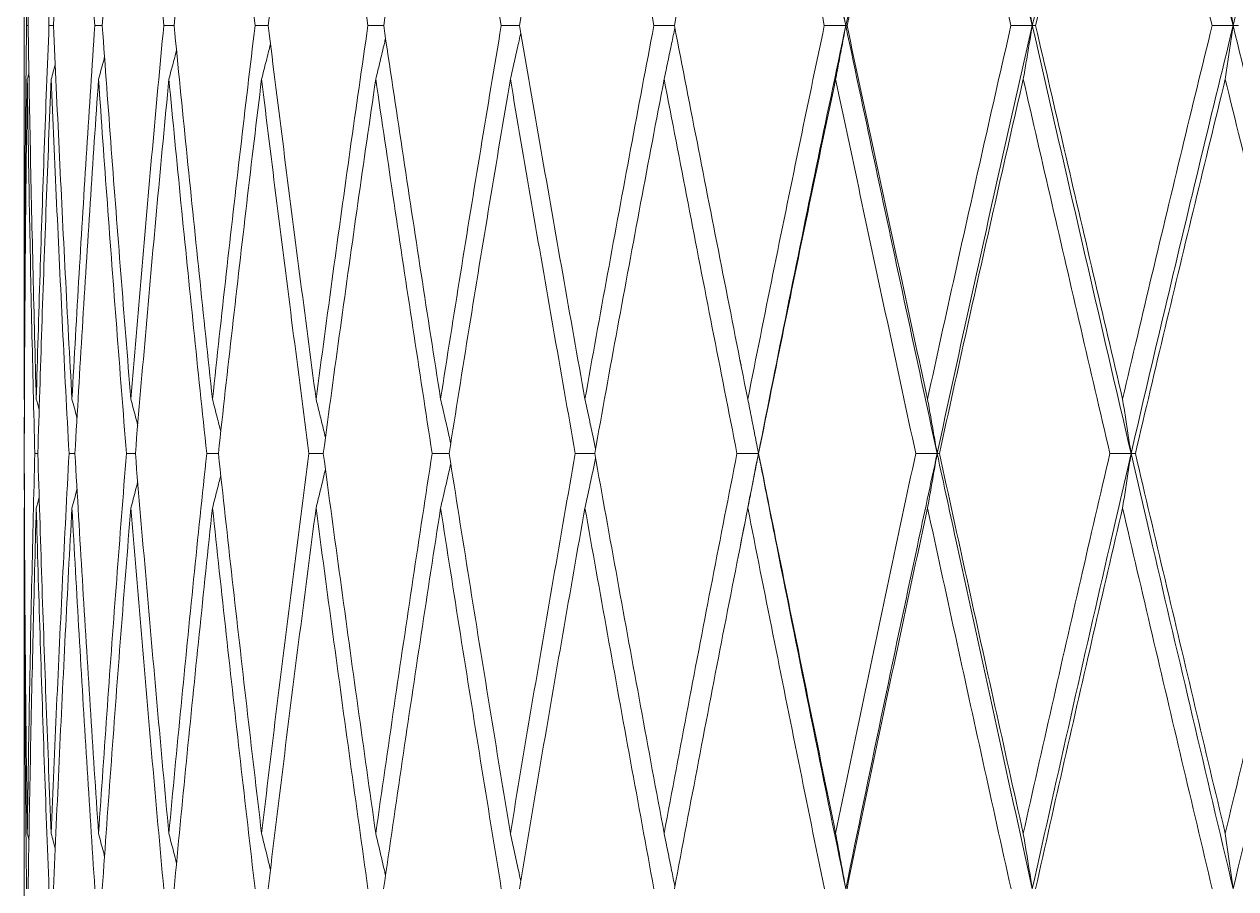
# Model space of a CAD drawing. Extents: x 1661 to 2451, y 0 to 579.
# Drawn here: x 1873.1 to 1881.21, y 444.91 to 450.7 of the extents above; entities that cross this region are included whole.
import ezdxf

# ---------------------------------------------------------------- set-up
doc = ezdxf.new("R2010")
doc.units = 0
doc.header["$LTSCALE"] = 10
doc.header["$MEASUREMENT"] = 0
doc.layers.add('2', color=7, linetype='CONTINUOUS', true_color=0xffffff)

msp = doc.modelspace()

# ---------------------------------------------------------------- linework, layer by layer
at = {"layer": '2', "color": 7, "linetype": 'Continuous', "lineweight": 18}
for p, q in [((1873.0954, 453.1035), (1873.0954, 448.2439)), ((1873.0954, 448.2439), (1873.0954, 448.1918)), ((1873.0954, 448.1918), (1873.0975, 448.1843)), ((1873.0978, 447.4702), (1873.0954, 447.4618)), ((1873.0954, 447.4618), (1873.0954, 447.4095)), ((1873.0954, 447.4095), (1873.0954, 442.3795))]:
    msp.add_line(p, q, dxfattribs=at)
for points, degree in [([(1878.5999, 450.6947), (1878.5331, 451.0118), (1878.4005, 451.643), (1878.2056, 452.5797), (1878.0779, 453.1985), (1878.0147, 453.5063)], 3), ([(1878.5999, 450.6947), (1878.6667, 451.0114), (1878.8011, 451.6422), (1879.0054, 452.5804), (1879.1429, 453.1988), (1879.212, 453.5063)], 3), ([(1879.8496, 450.6947), (1879.777, 451.0118), (1879.6331, 451.643), (1879.4207, 452.5797), (1879.2812, 453.1985), (1879.212, 453.5063)], 3), ([(1880.511, 453.5063), (1880.4366, 453.1988), (1880.2884, 452.5804), (1880.0677, 451.6422), (1879.922, 451.0114), (1879.8496, 450.6947)], 3), ([(1881.1949, 450.6947), (1881.1174, 451.0118), (1880.9633, 451.643), (1880.7355, 452.5797), (1880.5855, 453.1985), (1880.511, 453.5063)], 3), ([(1881.1949, 450.6947), (1881.2724, 451.0114), (1881.4279, 451.6422), (1881.663, 452.5804), (1881.8206, 453.1988), (1881.8996, 453.5063)], 3), ([(1873.0954, 453.1538), (1873.0955, 452.8834), (1873.0968, 452.3408), (1873.102, 451.521), (1873.1078, 450.9707), (1873.1112, 450.6947)], 3), ([(1873.1215, 450.6947), (1873.1259, 450.9707), (1873.1358, 451.521), (1873.1541, 452.3407), (1873.1685, 452.8834), (1873.1763, 453.1538)], 3), ([(1873.1763, 453.1538), (1873.184, 452.8834), (1873.2007, 452.3408), (1873.229, 451.521), (1873.2502, 450.9707), (1873.2613, 450.6947)], 3), ([(1873.2915, 450.6947), (1873.3036, 450.9707), (1873.3289, 451.521), (1873.3701, 452.3408), (1873.3998, 452.8834), (1873.4152, 453.1538)], 3), ([(1873.4152, 453.1538), (1873.4306, 452.8834), (1873.4624, 452.3408), (1873.5136, 451.521), (1873.5499, 450.9707), (1873.5686, 450.6947)], 3), ([(1873.6185, 450.6947), (1873.6382, 450.9707), (1873.6786, 451.521), (1873.7424, 452.3408), (1873.787, 452.8834), (1873.8099, 453.1538)], 3), ([(1873.8099, 453.1538), (1873.8328, 452.8834), (1873.8796, 452.3408), (1873.953, 451.521), (1874.0042, 450.9707), (1874.0303, 450.6947)], 3), ([(1874.3568, 453.1538), (1874.3266, 452.8834), (1874.2674, 452.3408), (1874.1816, 451.521), (1874.1265, 450.9707), (1874.0995, 450.6947)], 3), ([(1874.3568, 453.1538), (1874.3869, 452.8834), (1874.4482, 452.3408), (1874.5433, 451.521), (1874.6088, 450.9707), (1874.6421, 450.6947)], 3), ([(1874.7298, 450.6947), (1874.764, 450.9707), (1874.8334, 451.521), (1874.9403, 452.3408), (1875.0135, 452.8834), (1875.0506, 453.1538)], 3), ([(1875.0506, 453.1538), (1875.0877, 452.8834), (1875.163, 452.3408), (1875.2789, 451.521), (1875.3581, 450.9707), (1875.3983, 450.6947)], 3), ([(1875.8851, 453.1538), (1875.8413, 452.8834), (1875.7548, 452.3408), (1875.6277, 451.521), (1875.5448, 450.9707), (1875.5038, 450.6947)], 3), ([(1875.8851, 453.1538), (1875.9288, 452.8834), (1876.0173, 452.3408), (1876.1528, 451.521), (1876.2451, 450.9707), (1876.2917, 450.6947)], 3), ([(1876.414, 450.6947), (1876.4614, 450.9707), (1876.5571, 451.521), (1876.7032, 452.3408), (1876.8023, 452.8834), (1876.8523, 453.1538)], 3), ([(1876.8523, 453.1538), (1876.9022, 452.8834), (1877.0031, 452.3408), (1877.157, 451.521), (1877.2615, 450.9707), (1877.3142, 450.6947)], 3), ([(1877.9432, 453.1538), (1877.8875, 452.8834), (1877.7768, 452.3408), (1877.6131, 451.521), (1877.5055, 450.9707), (1877.4521, 450.6947)], 3), ([(1877.9432, 453.1538), (1877.9989, 452.8834), (1878.1112, 452.3408), (1878.2821, 451.521), (1878.3977, 450.9707), (1878.456, 450.6947)], 3), ([(1878.6082, 450.6947), (1878.6671, 450.9707), (1878.7856, 451.521), (1878.9654, 452.3408), (1879.0866, 452.8834), (1879.1476, 453.1538)], 3), ([(1879.1476, 453.1538), (1879.2086, 452.8834), (1879.3312, 452.3408), (1879.5176, 451.521), (1879.6433, 450.9707), (1879.7065, 450.6947)], 3), ([(1880.4543, 453.1538), (1880.3887, 452.8834), (1880.258, 452.3408), (1880.0638, 451.521), (1879.9355, 450.9707), (1879.8717, 450.6947)], 3), ([(1880.4543, 453.1538), (1880.5199, 452.8834), (1880.6519, 452.3408), (1880.8518, 451.521), (1880.9865, 450.9707), (1881.0541, 450.6947)], 3), ([(1878.5319, 451.0532), (1878.5395, 451.0135), (1878.5547, 450.934), (1878.5773, 450.8145), (1878.5924, 450.7346), (1878.5999, 450.6947)], 3), ([(1879.8496, 450.6947), (1879.8429, 450.7346), (1879.8294, 450.8145), (1879.8092, 450.934), (1879.7957, 451.0135), (1879.7889, 451.0532)], 3), ([(1881.1422, 451.0532), (1881.1481, 451.0135), (1881.1599, 450.934), (1881.1774, 450.8145), (1881.1891, 450.7346), (1881.1949, 450.6947)], 3), ([(1873.0954, 448.1918), (1873.0955, 448.4725), (1873.0968, 449.0323), (1873.102, 449.8666), (1873.1078, 450.4192), (1873.1112, 450.6947)], 3), ([(1873.1112, 450.6947), (1873.1146, 450.6947), (1873.118, 450.6947), (1873.1215, 450.6947)], 3), ([(1873.1215, 450.6947), (1873.1259, 450.4192), (1873.1358, 449.8666), (1873.1541, 449.0323), (1873.1685, 448.4725), (1873.1763, 448.1918)], 3), ([(1873.1763, 448.1918), (1873.1841, 448.4725), (1873.2007, 449.0323), (1873.2291, 449.8666), (1873.2502, 450.4192), (1873.2613, 450.6947)], 3), ([(1873.2613, 450.6947), (1873.2714, 450.6947), (1873.2814, 450.6947), (1873.2915, 450.6947)], 3), ([(1873.2915, 450.6947), (1873.3036, 450.4192), (1873.3288, 449.8666), (1873.37, 449.0323), (1873.3997, 448.4725), (1873.4152, 448.1918)], 3), ([(1873.4152, 448.1918), (1873.4306, 448.4725), (1873.4625, 449.0323), (1873.5137, 449.8666), (1873.5499, 450.4192), (1873.5686, 450.6947)], 3), ([(1873.6185, 450.6947), (1873.6381, 450.4192), (1873.6784, 449.8666), (1873.7422, 449.0323), (1873.787, 448.4725), (1873.8099, 448.1918)], 3), ([(1873.8099, 448.1918), (1873.8328, 448.4725), (1873.8797, 449.0323), (1873.9532, 449.8666), (1874.0043, 450.4192), (1874.0303, 450.6947)], 3), ([(1874.0995, 450.6947), (1874.1264, 450.4192), (1874.1815, 449.8666), (1874.2672, 449.0323), (1874.3266, 448.4725), (1874.3568, 448.1918)], 3), ([(1874.6421, 450.6947), (1874.6089, 450.4192), (1874.5435, 449.8666), (1874.4484, 449.0323), (1874.387, 448.4725), (1874.3568, 448.1918)], 3), ([(1874.7298, 450.6947), (1874.7639, 450.4192), (1874.8331, 449.8666), (1874.9401, 449.0323), (1875.0134, 448.4725), (1875.0506, 448.1918)], 3), ([(1875.0506, 448.1918), (1875.0879, 448.4725), (1875.1632, 449.0323), (1875.2791, 449.8666), (1875.3582, 450.4192), (1875.3983, 450.6947)], 3), ([(1875.5038, 450.6947), (1875.5446, 450.4192), (1875.6274, 449.8666), (1875.7545, 449.0323), (1875.8412, 448.4725), (1875.8851, 448.1918)], 3), ([(1876.2917, 450.6947), (1876.2452, 450.4192), (1876.1531, 449.8666), (1876.0175, 449.0323), (1875.9289, 448.4725), (1875.8851, 448.1918)], 3), ([(1876.414, 450.6947), (1876.4613, 450.4192), (1876.5568, 449.8666), (1876.7029, 449.0323), (1876.8022, 448.4725), (1876.8523, 448.1918)], 3), ([(1876.8523, 448.1918), (1876.9024, 448.4725), (1877.0034, 449.0323), (1877.1574, 449.8666), (1877.2616, 450.4192), (1877.3142, 450.6947)], 3), ([(1877.4521, 450.6947), (1877.5053, 450.4192), (1877.6127, 449.8666), (1877.7764, 449.0323), (1877.8873, 448.4725), (1877.9432, 448.1918)], 3), ([(1878.456, 450.6947), (1878.3979, 450.4192), (1878.2825, 449.8666), (1878.1115, 449.0323), (1877.9991, 448.4725), (1877.9432, 448.1918)], 3), ([(1878.5999, 450.6947), (1878.5336, 450.3802), (1878.4018, 449.7484), (1878.2066, 448.7917), (1878.0783, 448.1494), (1878.0147, 447.8271)], 3), ([(1878.5999, 450.6947), (1878.5839, 450.6947), (1878.552, 450.6947), (1878.504, 450.6947), (1878.472, 450.6947), (1878.456, 450.6947)], 3), ([(1878.5999, 450.6947), (1878.5924, 450.6548), (1878.5774, 450.5751), (1878.5547, 450.4553), (1878.5395, 450.3754), (1878.5319, 450.3354)], 3), ([(1878.5999, 450.6947), (1878.6008, 450.6947), (1878.6027, 450.6947), (1878.6054, 450.6947), (1878.6073, 450.6947), (1878.6082, 450.6947)], 3), ([(1878.5999, 450.6947), (1878.6663, 450.3799), (1878.8001, 449.7479), (1879.004, 448.7924), (1879.1423, 448.1498), (1879.212, 447.8271)], 3), ([(1878.6082, 450.6947), (1878.6669, 450.4192), (1878.7852, 449.8666), (1878.965, 449.0323), (1879.0865, 448.4725), (1879.1476, 448.1918)], 3), ([(1879.1476, 448.1918), (1879.2087, 448.4725), (1879.3316, 449.0323), (1879.518, 449.8666), (1879.6435, 450.4192), (1879.7065, 450.6947)], 3), ([(1879.212, 447.8271), (1879.2816, 448.1494), (1879.4217, 448.7917), (1879.6345, 449.7484), (1879.7776, 450.3802), (1879.8496, 450.6947)], 3), ([(1879.7065, 450.6947), (1879.7224, 450.6947), (1879.7542, 450.6947), (1879.8019, 450.6947), (1879.8337, 450.6947), (1879.8496, 450.6947)], 3), ([(1879.8496, 450.6947), (1879.8429, 450.6548), (1879.8295, 450.5751), (1879.8093, 450.4553), (1879.7957, 450.3754), (1879.7889, 450.3354)], 3), ([(1879.8717, 450.6947), (1879.8692, 450.6947), (1879.8643, 450.6947), (1879.8569, 450.6947), (1879.852, 450.6947), (1879.8496, 450.6947)], 3), ([(1880.511, 447.8271), (1880.436, 448.1498), (1880.2869, 448.7924), (1880.0665, 449.7479), (1879.9215, 450.3799), (1879.8496, 450.6947)], 3), ([(1879.8717, 450.6947), (1879.9353, 450.4192), (1880.0634, 449.8666), (1880.2576, 449.0323), (1880.3885, 448.4725), (1880.4543, 448.1918)], 3), ([(1881.0541, 450.6947), (1880.9866, 450.4192), (1880.8523, 449.8666), (1880.6523, 449.0323), (1880.5201, 448.4725), (1880.4543, 448.1918)], 3), ([(1881.1949, 450.6947), (1881.118, 450.3802), (1880.9648, 449.7484), (1880.7366, 448.7917), (1880.586, 448.1494), (1880.511, 447.8271)], 3), ([(1881.1949, 450.6947), (1881.1793, 450.6947), (1881.148, 450.6947), (1881.1011, 450.6947), (1881.0698, 450.6947), (1881.0541, 450.6947)], 3), ([(1881.1949, 450.6947), (1881.1891, 450.6548), (1881.1775, 450.5751), (1881.1599, 450.4553), (1881.1481, 450.3754), (1881.1422, 450.3354)], 3), ([(1881.1949, 450.6947), (1881.1989, 450.6947), (1881.2068, 450.6947), (1881.2187, 450.6947), (1881.2267, 450.6947), (1881.2307, 450.6947)], 3), ([(1881.1949, 450.6947), (1881.2719, 450.3799), (1881.4267, 449.7479), (1881.6614, 448.7924), (1881.8199, 448.1498), (1881.8996, 447.8271)], 3), ([(1873.3037, 450.4352), (1873.2945, 450.4019), (1873.2853, 450.3686), (1873.2761, 450.3354)], 3), ([(1873.1276, 450.3768), (1873.1238, 450.363), (1873.1199, 450.3492), (1873.116, 450.3354)], 3), ([(1873.116, 450.3354), (1873.1121, 450.0593), (1873.1054, 449.5054), (1873.0987, 448.6693), (1873.0964, 448.1084), (1873.0958, 447.8271)], 3), ([(1873.116, 450.3354), (1873.1199, 450.0593), (1873.1289, 449.5054), (1873.1457, 448.6693), (1873.1592, 448.1084), (1873.1665, 447.8271)], 3), ([(1873.2761, 450.3354), (1873.2645, 450.0593), (1873.2424, 449.5054), (1873.2126, 448.6693), (1873.195, 448.1084), (1873.1867, 447.8271)], 3), ([(1873.2761, 450.3354), (1873.2877, 450.0593), (1873.312, 449.5054), (1873.3518, 448.6693), (1873.3805, 448.1084), (1873.3955, 447.8271)], 3), ([(1873.4355, 447.8271), (1873.4514, 448.1084), (1873.4843, 448.6693), (1873.5369, 449.5054), (1873.5741, 450.0593), (1873.5933, 450.3354)], 3), ([(1873.5933, 450.3354), (1873.6124, 450.0593), (1873.6518, 449.5054), (1873.7142, 448.6693), (1873.758, 448.1084), (1873.7805, 447.8271)], 3), ([(1873.8399, 447.8271), (1873.8633, 448.1084), (1873.9112, 448.6693), (1873.9861, 449.5054), (1874.0381, 450.0593), (1874.0646, 450.3354)], 3), ([(1874.0646, 450.3354), (1874.0911, 450.0593), (1874.1452, 449.5054), (1874.2297, 448.6693), (1874.2881, 448.1084), (1874.3179, 447.8271)], 3), ([(1874.6857, 450.3354), (1874.652, 450.0593), (1874.5857, 449.5054), (1874.4892, 448.6693), (1874.4269, 448.1084), (1874.3962, 447.8271)], 3), ([(1875.0026, 447.8271), (1874.9659, 448.1084), (1874.8934, 448.6693), (1874.7877, 449.5054), (1874.7194, 450.0593), (1874.6857, 450.3354)], 3), ([(1875.4508, 450.3354), (1875.4103, 450.0593), (1875.3303, 449.5054), (1875.2131, 448.6693), (1875.1368, 448.1084), (1875.0992, 447.8271)], 3), ([(1875.4508, 450.3354), (1875.4912, 450.0593), (1875.5732, 449.5054), (1875.6991, 448.6693), (1875.785, 448.1084), (1875.8284, 447.8271)], 3), ([(1876.3526, 450.3354), (1876.3057, 450.0593), (1876.2128, 449.5054), (1876.076, 448.6693), (1875.9865, 448.1084), (1875.9423, 447.8271)], 3), ([(1876.3526, 450.3354), (1876.3995, 450.0593), (1876.4943, 449.5054), (1876.6393, 448.6693), (1876.7378, 448.1084), (1876.7875, 447.8271)], 3), ([(1877.3829, 450.3354), (1877.33, 450.0593), (1877.2249, 449.5054), (1877.0698, 448.6693), (1876.968, 448.1084), (1876.9175, 447.8271)], 3), ([(1877.3829, 450.3354), (1877.4358, 450.0593), (1877.5425, 449.5054), (1877.7052, 448.6693), (1877.8154, 448.1084), (1877.8709, 447.8271)], 3), ([(1878.5319, 450.3354), (1878.4735, 450.0593), (1878.3574, 449.5054), (1878.1853, 448.6693), (1878.0721, 448.1084), (1878.0159, 447.8271)], 3), ([(1878.5319, 450.3354), (1878.5903, 450.0593), (1878.7079, 449.5054), (1878.8868, 448.6693), (1879.0077, 448.1084), (1879.0685, 447.8271)], 3), ([(1879.7889, 450.3354), (1879.7255, 450.0593), (1879.5994, 449.5054), (1879.4121, 448.6693), (1879.2886, 448.1084), (1879.2271, 447.8271)], 3), ([(1879.7889, 450.3354), (1879.8523, 450.0593), (1879.9798, 449.5054), (1880.1732, 448.6693), (1880.3035, 448.1084), (1880.3691, 447.8271)], 3), ([(1881.1422, 450.3354), (1881.0745, 450.0593), (1880.9395, 449.5054), (1880.7387, 448.6693), (1880.606, 448.1084), (1880.5399, 447.8271)], 3), ([(1881.1422, 450.3354), (1881.21, 450.0593), (1881.3461, 449.5054), (1881.5522, 448.6693), (1881.6909, 448.1084), (1881.7606, 447.8271)], 3), ([(1877.8913, 448.4526), (1877.8999, 448.4102)], 1), ([(1873.0965, 448.1857), (1873.0961, 448.0663), (1873.0958, 447.9468), (1873.0957, 447.8271)], 3), ([(1873.1763, 448.1918), (1873.1829, 448.1677), (1873.1895, 448.1436), (1873.1961, 448.1195)], 3), ([(1877.9432, 448.1918), (1877.9512, 448.1514), (1877.9671, 448.0705), (1877.9909, 447.949), (1878.0068, 447.8678), (1878.0147, 447.8271)], 3), ([(1879.1476, 448.1918), (1879.1548, 448.1514), (1879.1692, 448.0705), (1879.1906, 447.949), (1879.2049, 447.8678), (1879.212, 447.8271)], 3), ([(1880.4543, 448.1918), (1880.4606, 448.1514), (1880.4733, 448.0705), (1880.4922, 447.949), (1880.5048, 447.8678), (1880.511, 447.8271)], 3), ([(1873.0957, 447.8271), (1873.0958, 447.7079), (1873.0961, 447.5885), (1873.0965, 447.469)], 3), ([(1873.0958, 447.8271), (1873.0964, 447.5465), (1873.0986, 446.9838), (1873.1054, 446.1349), (1873.1121, 445.5658), (1873.116, 445.2804)], 3), ([(1873.1665, 447.8271), (1873.1592, 447.5465), (1873.1458, 446.9838), (1873.1289, 446.1349), (1873.12, 445.5658), (1873.116, 445.2804)], 3), ([(1873.1867, 447.8271), (1873.18, 447.8271), (1873.1732, 447.8271), (1873.1665, 447.8271)], 3), ([(1873.1867, 447.8271), (1873.1949, 447.5465), (1873.2126, 446.9838), (1873.2423, 446.1349), (1873.2645, 445.5658), (1873.2761, 445.2804)], 3), ([(1873.3955, 447.8271), (1873.3806, 447.5465), (1873.3518, 446.9838), (1873.312, 446.1349), (1873.2877, 445.5658), (1873.2761, 445.2804)], 3), ([(1873.4355, 447.8271), (1873.4514, 447.5465), (1873.4842, 446.9838), (1873.5368, 446.1349), (1873.5741, 445.5658), (1873.5933, 445.2804)], 3), ([(1873.5933, 445.2804), (1873.6125, 445.5658), (1873.6519, 446.1349), (1873.7143, 446.9838), (1873.7581, 447.5465), (1873.7805, 447.8271)], 3), ([(1873.8399, 447.8271), (1873.8633, 447.5465), (1873.911, 446.9838), (1873.9859, 446.1349), (1874.038, 445.5658), (1874.0646, 445.2804)], 3), ([(1874.0646, 445.2804), (1874.0912, 445.5658), (1874.1454, 446.1349), (1874.2299, 446.9838), (1874.2882, 447.5465), (1874.3179, 447.8271)], 3), ([(1874.6857, 445.2804), (1874.6519, 445.5658), (1874.5855, 446.1349), (1874.489, 446.9838), (1874.4268, 447.5465), (1874.3962, 447.8271)], 3), ([(1874.6857, 445.2804), (1874.7195, 445.5658), (1874.7879, 446.1349), (1874.8936, 446.9838), (1874.966, 447.5465), (1875.0026, 447.8271)], 3), ([(1875.0992, 447.8271), (1875.1367, 447.5465), (1875.2128, 446.9838), (1875.33, 446.1349), (1875.4102, 445.5658), (1875.4508, 445.2804)], 3), ([(1875.8284, 447.8271), (1875.7851, 447.5465), (1875.6994, 446.9838), (1875.5734, 446.1349), (1875.4913, 445.5658), (1875.4508, 445.2804)], 3), ([(1875.9423, 447.8271), (1875.9864, 447.5465), (1876.0757, 446.9838), (1876.2124, 446.1349), (1876.3056, 445.5658), (1876.3526, 445.2804)], 3), ([(1876.3526, 445.2804), (1876.3997, 445.5658), (1876.4946, 446.1349), (1876.6396, 446.9838), (1876.7379, 447.5465), (1876.7875, 447.8271)], 3), ([(1876.9175, 447.8271), (1876.9679, 447.5465), (1877.0695, 446.9838), (1877.2246, 446.1349), (1877.3298, 445.5658), (1877.3829, 445.2804)], 3), ([(1877.8709, 447.8271), (1877.8155, 447.5465), (1877.7055, 446.9838), (1877.5428, 446.1349), (1877.4359, 445.5658), (1877.3829, 445.2804)], 3), ([(1878.0147, 447.8271), (1877.9987, 447.8271), (1877.9668, 447.8271), (1877.9188, 447.8271), (1877.8869, 447.8271), (1877.8709, 447.8271)], 3), ([(1878.0147, 447.8271), (1877.9766, 447.6346), (1877.9388, 447.4417), (1877.9012, 447.2485)], 3), ([(1878.0147, 447.8271), (1878.0068, 447.7865), (1877.9909, 447.7052), (1877.9671, 447.5834), (1877.9512, 447.5023), (1877.9432, 447.4618)], 3), ([(1878.0159, 447.8271), (1878.0158, 447.8271), (1878.0155, 447.8271), (1878.0151, 447.8271), (1878.0148, 447.8271), (1878.0147, 447.8271)], 3), ([(1878.0159, 447.8271), (1878.072, 447.5465), (1878.185, 446.9838), (1878.357, 446.1349), (1878.4733, 445.5658), (1878.5319, 445.2804)], 3), ([(1878.5319, 445.2804), (1878.5905, 445.5658), (1878.7083, 446.1349), (1878.8872, 446.9838), (1879.0078, 447.5465), (1879.0685, 447.8271)], 3), ([(1879.0685, 447.8271), (1879.0844, 447.8271), (1879.1164, 447.8271), (1879.1642, 447.8271), (1879.1961, 447.8271), (1879.212, 447.8271)], 3), ([(1879.212, 447.8271), (1879.2049, 447.7865), (1879.1906, 447.7052), (1879.1692, 447.5834), (1879.1548, 447.5023), (1879.1476, 447.4618)], 3), ([(1879.2271, 447.8271), (1879.2254, 447.8271), (1879.2221, 447.8271), (1879.217, 447.8271), (1879.2137, 447.8271), (1879.212, 447.8271)], 3), ([(1879.2271, 447.8271), (1879.2884, 447.5465), (1879.4117, 446.9838), (1879.599, 446.1349), (1879.7253, 445.5658), (1879.7889, 445.2804)], 3), ([(1880.3691, 447.8271), (1880.3037, 447.5465), (1880.1736, 446.9838), (1879.9802, 446.1349), (1879.8525, 445.5658), (1879.7889, 445.2804)], 3), ([(1880.511, 447.8271), (1880.4953, 447.8271), (1880.4637, 447.8271), (1880.4164, 447.8271), (1880.3849, 447.8271), (1880.3691, 447.8271)], 3), ([(1880.511, 447.8271), (1880.5048, 447.7865), (1880.4922, 447.7052), (1880.4733, 447.5834), (1880.4606, 447.5023), (1880.4543, 447.4618)], 3), ([(1880.5399, 447.8271), (1880.5367, 447.8271), (1880.5302, 447.8271), (1880.5206, 447.8271), (1880.5142, 447.8271), (1880.511, 447.8271)], 3), ([(1880.5399, 447.8271), (1880.6058, 447.5465), (1880.7383, 446.9838), (1880.9391, 446.1349), (1881.0743, 445.5658), (1881.1422, 445.2804)], 3), ([(1881.1422, 445.2804), (1881.2102, 445.5658), (1881.3466, 446.1349), (1881.5527, 446.9838), (1881.6911, 447.5465), (1881.7606, 447.8271)], 3), ([(1873.1963, 447.5347), (1873.1896, 447.5104), (1873.1829, 447.4861), (1873.1763, 447.4618)], 3), ([(1873.0954, 447.4618), (1873.0955, 447.1807), (1873.0968, 446.6168), (1873.102, 445.7663), (1873.1078, 445.1962), (1873.1112, 444.9103)], 3), ([(1873.1763, 447.4618), (1873.1685, 447.1807), (1873.1541, 446.6168), (1873.1358, 445.7663), (1873.1259, 445.1962), (1873.1214, 444.9103)], 3), ([(1873.1763, 447.4618), (1873.184, 447.1807), (1873.2007, 446.6168), (1873.229, 445.7663), (1873.2502, 445.1962), (1873.2613, 444.9103)], 3), ([(1873.4152, 447.4618), (1873.3998, 447.1807), (1873.3701, 446.6168), (1873.3289, 445.7663), (1873.3036, 445.1962), (1873.2914, 444.9103)], 3), ([(1873.4152, 447.4618), (1873.4306, 447.1807), (1873.4624, 446.6168), (1873.5136, 445.7663), (1873.55, 445.1962), (1873.5687, 444.9103)], 3), ([(1873.6184, 444.9103), (1873.6381, 445.1962), (1873.6785, 445.7663), (1873.7424, 446.6168), (1873.787, 447.1807), (1873.8099, 447.4618)], 3), ([(1873.8099, 447.4618), (1873.8328, 447.1807), (1873.8796, 446.6168), (1873.9531, 445.7663), (1874.0043, 445.1962), (1874.0304, 444.9103)], 3), ([(1874.0994, 444.9103), (1874.1264, 445.1962), (1874.1816, 445.7663), (1874.2674, 446.6168), (1874.3266, 447.1807), (1874.3568, 447.4618)], 3), ([(1874.3568, 447.4618), (1874.3869, 447.1807), (1874.4482, 446.6168), (1874.5434, 445.7663), (1874.6089, 445.1962), (1874.6422, 444.9103)], 3), ([(1875.0506, 447.4618), (1875.0135, 447.1807), (1874.9403, 446.6168), (1874.8333, 445.7663), (1874.7639, 445.1962), (1874.7297, 444.9103)], 3), ([(1875.0506, 447.4618), (1875.0878, 447.1807), (1875.163, 446.6168), (1875.2789, 445.7663), (1875.3583, 445.1962), (1875.3984, 444.9103)], 3), ([(1875.8851, 447.4618), (1875.8413, 447.1807), (1875.7548, 446.6168), (1875.6276, 445.7663), (1875.5446, 445.1962), (1875.5036, 444.9103)], 3), ([(1875.8851, 447.4618), (1875.9288, 447.1807), (1876.0173, 446.6168), (1876.1529, 445.7663), (1876.2453, 445.1962), (1876.2919, 444.9103)], 3), ([(1876.8523, 447.4618), (1876.8023, 447.1807), (1876.7032, 446.6168), (1876.557, 445.7663), (1876.4613, 445.1962), (1876.4138, 444.9103)], 3), ([(1876.8523, 447.4618), (1876.9022, 447.1807), (1877.0031, 446.6168), (1877.1571, 445.7663), (1877.2616, 445.1962), (1877.3143, 444.9103)], 3), ([(1877.9432, 447.4618), (1877.8874, 447.1807), (1877.7767, 446.6168), (1877.613, 445.7663), (1877.5053, 445.1962), (1877.4519, 444.9103)], 3), ([(1877.9432, 447.4618), (1877.9989, 447.1807), (1878.1112, 446.6168), (1878.2822, 445.7663), (1878.3979, 445.1962), (1878.4562, 444.9103)], 3), ([(1879.1476, 447.4618), (1879.0866, 447.1807), (1878.9654, 446.6168), (1878.7855, 445.7663), (1878.6669, 445.1962), (1878.608, 444.9103)], 3), ([(1879.1476, 447.4618), (1879.2086, 447.1807), (1879.3313, 446.6168), (1879.5177, 445.7663), (1879.6435, 445.1962), (1879.7067, 444.9103)], 3), ([(1880.4543, 447.4618), (1880.3887, 447.1807), (1880.258, 446.6168), (1880.0637, 445.7663), (1879.9353, 445.1962), (1879.8715, 444.9103)], 3), ([(1880.4543, 447.4618), (1880.52, 447.1807), (1880.6519, 446.6168), (1880.8519, 445.7663), (1880.9867, 445.1962), (1881.0544, 444.9103)], 3), ([(1877.9012, 447.2488), (1877.8929, 447.2072)], 1), ([(1873.116, 445.2804), (1873.1198, 445.2665), (1873.1236, 445.2525), (1873.1274, 445.2385)], 3), ([(1873.2761, 445.2804), (1873.2853, 445.2464), (1873.2944, 445.2123), (1873.3036, 445.1782)], 3), ([(1878.5319, 445.2804), (1878.5395, 445.2394), (1878.5547, 445.1573), (1878.5773, 445.034), (1878.5924, 444.9516), (1878.5999, 444.9103)], 3), ([(1879.7889, 445.2804), (1879.7957, 445.2394), (1879.8092, 445.1573), (1879.8294, 445.034), (1879.8429, 444.9516), (1879.8495, 444.9103)], 3), ([(1881.1422, 445.2804), (1881.1481, 445.2394), (1881.1599, 445.1573), (1881.1774, 445.034), (1881.1891, 444.9516), (1881.1949, 444.9103)], 3)]:
    msp.add_open_spline(points, degree=degree, dxfattribs=at)
for points, knots in [([(1873.5686, 450.6947), (1873.5821, 450.6947), (1873.5988, 450.6947), (1873.6154, 450.6947), (1873.6185, 450.6947)], [0, 0, 0, 0, 0.813292, 1, 1, 1, 1]), ([(1874.0303, 450.6947), (1874.0446, 450.6947), (1874.0677, 450.6947), (1874.0907, 450.6947), (1874.0995, 450.6947)], [0, 0, 0, 0, 0.620153, 1, 1, 1, 1]), ([(1874.7298, 450.6947), (1874.7155, 450.6947), (1874.6863, 450.6947), (1874.657, 450.6947), (1874.6421, 450.6947)], [0, 0, 0, 0, 0.48978, 1, 1, 1, 1]), ([(1875.3983, 450.6947), (1875.4137, 450.6947), (1875.4445, 450.6947), (1875.4797, 450.6947), (1875.4994, 450.6947), (1875.5038, 450.6947)], [0, 0, 0, 0, 0.438165, 0.876331, 1, 1, 1, 1]), ([(1876.414, 450.6947), (1876.4048, 450.6947), (1876.3798, 450.6947), (1876.339, 450.6947), (1876.3075, 450.6947), (1876.2917, 450.6947)], [0, 0, 0, 0, 0.227067, 0.613533, 1, 1, 1, 1]), ([(1877.3142, 450.6947), (1877.3301, 450.6947), (1877.362, 450.6947), (1877.408, 450.6947), (1877.438, 450.6947), (1877.4521, 450.6947)], [0, 0, 0, 0, 0.346911, 0.693822, 1, 1, 1, 1]), ([(1877.4548, 450.6807), (1877.4475, 450.6455), (1877.4319, 450.5705), (1877.408, 450.4553), (1877.3913, 450.3754), (1877.3829, 450.3354)], [0, 0, 0, 0, 0.306323, 0.653161, 1, 1, 1, 1]), ([(1875.5166, 450.6096), (1875.5139, 450.5981), (1875.5016, 450.5467), (1875.4797, 450.4553), (1875.4604, 450.3754), (1875.4508, 450.3354)], [0, 0, 0, 0, 0.125933, 0.562967, 1, 1, 1, 1]), ([(1876.4225, 450.6457), (1876.4173, 450.6222), (1876.403, 450.5588), (1876.3798, 450.4553), (1876.3617, 450.3754), (1876.3526, 450.3354)], [0, 0, 0, 0, 0.227907, 0.613953, 1, 1, 1, 1]), ([(1874.0646, 450.3354), (1874.0752, 450.3754), (1874.0923, 450.4405), (1874.1094, 450.5054), (1874.116, 450.5305)], [0, 0, 0, 0, 0.614439, 1, 1, 1, 1]), ([(1874.7454, 450.5715), (1874.7357, 450.5328), (1874.7158, 450.4541), (1874.6959, 450.3754), (1874.6857, 450.3354)], [0, 0, 0, 0, 0.492377, 1, 1, 1, 1]), ([(1873.5933, 450.3354), (1873.6042, 450.3754), (1873.6178, 450.4255), (1873.6313, 450.4756), (1873.634, 450.4857)], [0, 0, 0, 0, 0.797835, 1, 1, 1, 1]), ([(1873.4152, 448.1918), (1873.4261, 448.1514), (1873.4377, 448.1088), (1873.4492, 448.0661), (1873.4498, 448.0639)], [0, 0, 0, 0, 0.948778, 1, 1, 1, 1]), ([(1873.8099, 448.1918), (1873.8206, 448.1514), (1873.8361, 448.0928), (1873.8516, 448.0341), (1873.8563, 448.0158)], [0, 0, 0, 0, 0.689819, 1, 1, 1, 1]), ([(1874.3568, 448.1918), (1874.3671, 448.1514), (1874.3857, 448.0785), (1874.4043, 448.0054), (1874.4125, 447.9729)], [0, 0, 0, 0, 0.554573, 1, 1, 1, 1]), ([(1875.0506, 448.1918), (1875.0605, 448.1514), (1875.0803, 448.0705), (1875.1013, 447.9841), (1875.1124, 447.9382), (1875.1137, 447.9328)], [0, 0, 0, 0, 0.468967, 0.937934, 1, 1, 1, 1]), ([(1875.8851, 448.1918), (1875.8944, 448.1514), (1875.9131, 448.0705), (1875.9358, 447.9716), (1875.9491, 447.9131), (1875.9532, 447.8952)], [0, 0, 0, 0, 0.409635, 0.819269, 1, 1, 1, 1]), ([(1876.8523, 448.1918), (1876.861, 448.1514), (1876.8784, 448.0705), (1876.9021, 447.9596), (1876.917, 447.8891), (1876.9234, 447.8592)], [0, 0, 0, 0, 0.365378, 0.730755, 1, 1, 1, 1]), ([(1873.4355, 447.8271), (1873.4352, 447.8271), (1873.4219, 447.8271), (1873.4086, 447.8271), (1873.3955, 447.8271)], [0, 0, 0, 0, 0.018567, 1, 1, 1, 1]), ([(1873.7805, 447.8271), (1873.7944, 447.8271), (1873.8142, 447.8271), (1873.834, 447.8271), (1873.8399, 447.8271)], [0, 0, 0, 0, 0.701959, 1, 1, 1, 1]), ([(1874.3179, 447.8271), (1874.3325, 447.8271), (1874.3586, 447.8271), (1874.3847, 447.8271), (1874.3962, 447.8271)], [0, 0, 0, 0, 0.559257, 1, 1, 1, 1]), ([(1875.0026, 447.8271), (1875.0178, 447.8271), (1875.0482, 447.8271), (1875.0803, 447.8271), (1875.0974, 447.8271), (1875.0992, 447.8271)], [0, 0, 0, 0, 0.471318, 0.942635, 1, 1, 1, 1]), ([(1875.9422, 447.8271), (1875.9355, 447.8271), (1875.9131, 447.8271), (1875.8752, 447.8271), (1875.844, 447.8271), (1875.8284, 447.8271)], [0, 0, 0, 0, 0.178474, 0.589237, 1, 1, 1, 1]), ([(1876.7875, 447.8271), (1876.8034, 447.8271), (1876.8351, 447.8271), (1876.8784, 447.8271), (1876.9059, 447.8271), (1876.9175, 447.8271)], [0, 0, 0, 0, 0.365778, 0.731557, 1, 1, 1, 1]), ([(1878.5999, 444.9103), (1878.4428, 445.6812), (1878.2467, 446.6554), (1878.0552, 447.6216), (1878.0147, 447.8271)], [0, 0, 0, 0, 0.786882, 1, 1, 1, 1]), ([(1878.5999, 444.9103), (1878.757, 445.6812), (1878.9601, 446.6554), (1879.1676, 447.6216), (1879.212, 447.8271)], [0, 0, 0, 0, 0.786882, 1, 1, 1, 1]), ([(1879.212, 447.8271), (1879.2564, 447.6216), (1879.4657, 446.6554), (1879.6791, 445.6813), (1879.8495, 444.9103)], [0, 0, 0, 0, 0.213118, 1, 1, 1, 1]), ([(1880.511, 447.8271), (1880.4632, 447.6216), (1880.2397, 446.6554), (1880.02, 445.6813), (1879.8496, 444.9103)], [0, 0, 0, 0, 0.213119, 1, 1, 1, 1]), ([(1881.1949, 444.9103), (1881.0127, 445.6812), (1880.7839, 446.6554), (1880.5588, 447.6216), (1880.511, 447.8271)], [0, 0, 0, 0, 0.786882, 1, 1, 1, 1]), ([(1881.1949, 444.9103), (1881.3771, 445.6812), (1881.6113, 446.6554), (1881.8488, 447.6216), (1881.8996, 447.8271)], [0, 0, 0, 0, 0.786882, 1, 1, 1, 1]), ([(1875.9532, 447.7589), (1875.9491, 447.741), (1875.9357, 447.6825), (1875.9131, 447.5834), (1875.8944, 447.5023), (1875.8851, 447.4618)], [0, 0, 0, 0, 0.180574, 0.590287, 1, 1, 1, 1]), ([(1876.9234, 447.795), (1876.917, 447.7651), (1876.902, 447.6945), (1876.8784, 447.5834), (1876.861, 447.5023), (1876.8523, 447.4618)], [0, 0, 0, 0, 0.269144, 0.634572, 1, 1, 1, 1]), ([(1874.3568, 447.4618), (1874.3671, 447.5023), (1874.3857, 447.5754), (1874.4042, 447.6485), (1874.4125, 447.681)], [0, 0, 0, 0, 0.555151, 1, 1, 1, 1]), ([(1875.1136, 447.7213), (1875.1124, 447.716), (1875.1012, 447.67), (1875.0803, 447.5834), (1875.0605, 447.5023), (1875.0506, 447.4618)], [0, 0, 0, 0, 0.062003, 0.531001, 1, 1, 1, 1]), ([(1873.4497, 447.5896), (1873.4491, 447.5876), (1873.4376, 447.5449), (1873.4261, 447.5023), (1873.4152, 447.4618)], [0, 0, 0, 0, 0.048259, 1, 1, 1, 1]), ([(1873.8099, 447.4618), (1873.8206, 447.5023), (1873.8361, 447.561), (1873.8515, 447.6197), (1873.8562, 447.6379)], [0, 0, 0, 0, 0.691092, 1, 1, 1, 1]), ([(1873.5933, 445.2804), (1873.6041, 445.2394), (1873.6177, 445.1878), (1873.6313, 445.1362), (1873.6341, 445.1257)], [0, 0, 0, 0, 0.795958, 1, 1, 1, 1]), ([(1874.0646, 445.2804), (1874.0751, 445.2394), (1874.0923, 445.1725), (1874.1094, 445.1055), (1874.116, 445.0796)], [0, 0, 0, 0, 0.613519, 1, 1, 1, 1]), ([(1874.7454, 445.0376), (1874.7356, 445.0776), (1874.7158, 445.1586), (1874.6958, 445.2394), (1874.6857, 445.2804)], [0, 0, 0, 0, 0.492342, 1, 1, 1, 1]), ([(1875.4508, 445.2804), (1875.4604, 445.2394), (1875.4796, 445.1573), (1875.5015, 445.0633), (1875.5138, 445.0103), (1875.5165, 444.9985)], [0, 0, 0, 0, 0.437239, 0.874479, 1, 1, 1, 1]), ([(1876.3526, 445.2804), (1876.3617, 445.2394), (1876.3797, 445.1573), (1876.403, 445.0509), (1876.4172, 444.9855), (1876.4224, 444.9612)], [0, 0, 0, 0, 0.38632, 0.77264, 1, 1, 1, 1]), ([(1877.3829, 445.2804), (1877.3912, 445.2394), (1877.4079, 445.1573), (1877.4319, 445.0389), (1877.4474, 444.9614), (1877.4547, 444.9252)], [0, 0, 0, 0, 0.347216, 0.694433, 1, 1, 1, 1])]:
    msp.add_open_spline(points, degree=3, knots=knots, dxfattribs=at)

doc.saveas('drawing.dxf')
